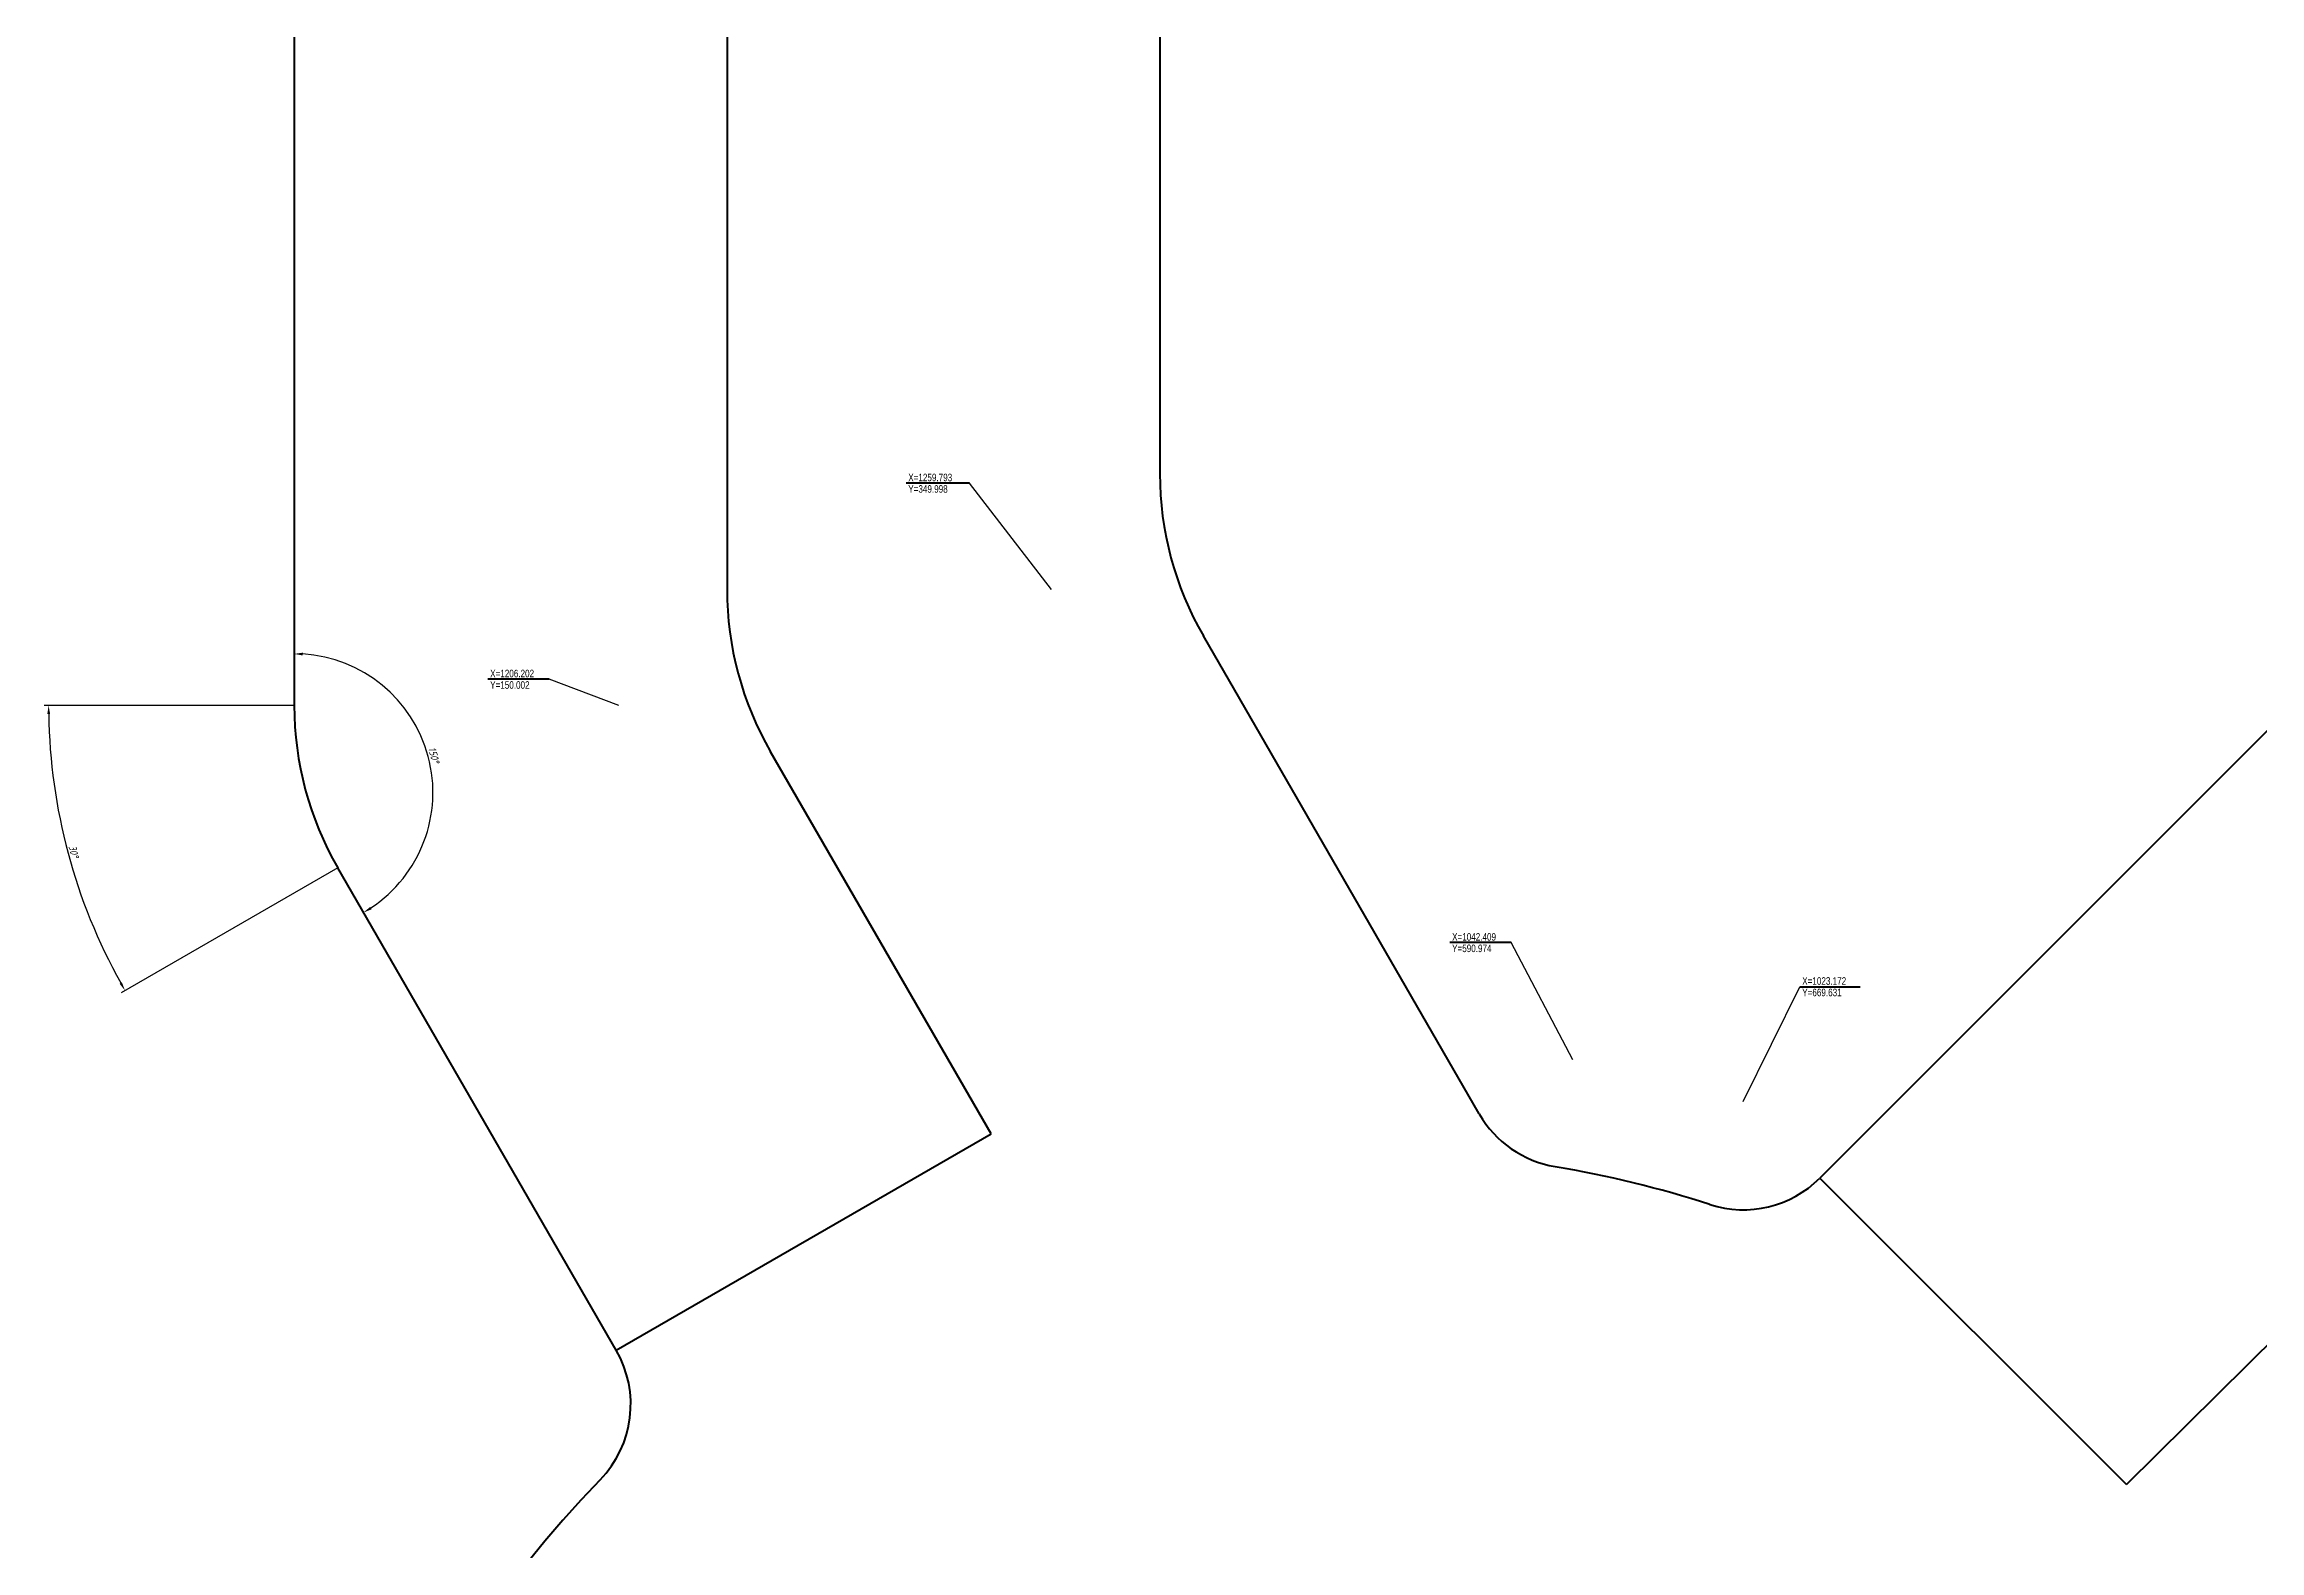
# Model space of a CAD drawing. Header units: millimetres. Extents: x -2780 to 588, y -1586 to 1705.
# Drawn here: x -2780 to -1756, y -721 to -24 of the extents above; entities that cross this region are included whole.
import ezdxf
from ezdxf.enums import TextEntityAlignment as Align

# ---------------------------------------------------------------- set-up
doc = ezdxf.new("R2010")
doc.units = ezdxf.units.MM
doc.header["$LTSCALE"] = 3
doc.linetypes.add('DASHED', pattern=[19.05, 12.7, -6.35])
doc.layers.add('Coord_bz', color=3, linetype='Continuous')
doc.layers.add('粗实线', color=7, linetype='Continuous', lineweight=50)
doc.layers.add('虚线', color=2, linetype='DASHED', lineweight=25)
doc.styles.add('Dim_ZB', font='txt', dxfattribs={"width": 0.8})
doc.styles.add('国标汉字3.5', font='gbeitc.shx', dxfattribs={"height": 3.5, "bigfont": 'gbcbig.shx'})
doc.dimstyles.new('国标尺寸', dxfattribs={"dimtxt": 3.5, "dimasz": 4, "dimexe": 2, "dimexo": 0, "dimgap": 1, "dimtad": 1, "dimtoh": 1, "dimdec": 0, "dimdsep": 46, "dimtxsty": '国标汉字3.5', "dimcen": 3.5, "dimaunit": 1, "dimadec": 0, "dimazin": 1, "dimtfac": 1, "dimtdec": 0, "dimtmove": 0, "dimatfit": 3, "dimfxl": 1, "dimarcsym": 2})

# ---------------------------------------------------------------- blocks, each defined once
blk = doc.blocks.new('*D4')
at = {"layer": 'Defpoints', "color": 0, "linetype": 'ByBlock', "lineweight": 211, "transparency": 16777216}
for p in [(-2664.5, -329.9), (-2514.5, -329.9), (-2514.5, -329.9), (-2774, -375.7), (-2644.4, -404.9)]:
    blk.add_point(p, dxfattribs=at)
at = {"layer": '虚线', "color": 0, "linetype": 'ByBlock', "lineweight": -2, "transparency": 16777216}
for p, q in [((-2664.5, -329.9), (-2780, -329.9)), ((-2644.4, -404.9), (-2744.4, -462.7))]:
    blk.add_line(p, q, dxfattribs=at)
blk.add_arc((-2514.5, -329.9), 263.5, 180.8699, 209.1301, dxfattribs=at)
at = {"layer": '虚线', "color": 0, "linetype": 'ByBlock', "lineweight": 211, "transparency": 16777216}
for points in [[(-2778.6, -333.9), (-2777.3, -333.9), (-2778, -329.9)], [(-2744.1, -457.9), (-2745.2, -458.5), (-2742.7, -461.7)]]:
    blk.add_solid(points, dxfattribs=at)
at = {"layer": '虚线', "color": 0, "linetype": 'ByBlock', "lineweight": 211, "transparency": 16777216, "insert": (-2766.4, -397.4), "char_height": 3.5, "attachment_point": 5, "rotation": 285, "style": '国标汉字3.5'}
blk.add_mtext('30°', dxfattribs=at)
blk = doc.blocks.new('*U22')
at = {"color": 255, "linetype": 'ByBlock', "lineweight": 211}
blk.add_line((0, 0), (-29.4, 0), dxfattribs=at)
at = {"color": 255, "linetype": 'ByBlock', "lineweight": 211, "style": 'Dim_ZB', "width": 0.8}
blk.add_text(' X=1259.793 ', height=3.5, dxfattribs=at).set_placement((-29.4, 0.9))
blk.add_text(' Y=349.998 ', height=3.5, dxfattribs=at).set_placement((-29.4, -0.9), align=Align.TOP_LEFT)
blk = doc.blocks.new('*U23')
at = {"color": 255, "linetype": 'ByBlock', "lineweight": 211}
blk.add_line((0, 0), (-28.3, 0), dxfattribs=at)
at = {"color": 255, "linetype": 'ByBlock', "lineweight": 211, "style": 'Dim_ZB', "width": 0.8}
blk.add_text(' X=1206.202 ', height=3.5, dxfattribs=at).set_placement((-28.3, 0.9))
blk.add_text(' Y=150.002 ', height=3.5, dxfattribs=at).set_placement((-28.3, -0.9), align=Align.TOP_LEFT)
blk = doc.blocks.new('*U45')
at = {"color": 255, "linetype": 'ByBlock', "lineweight": 211}
blk.add_line((0, 0), (27.8, 0), dxfattribs=at)
at = {"color": 255, "linetype": 'ByBlock', "lineweight": 211, "style": 'Dim_ZB', "width": 0.8}
blk.add_text(' X=1023.172 ', height=3.5, dxfattribs=at).set_placement((0, 0.9))
blk.add_text(' Y=669.631 ', height=3.5, dxfattribs=at).set_placement((0, -0.9), align=Align.TOP_LEFT)
blk = doc.blocks.new('*U47')
at = {"color": 255, "linetype": 'ByBlock', "lineweight": 211}
blk.add_line((0, 0), (-28.3, 0), dxfattribs=at)
at = {"color": 255, "linetype": 'ByBlock', "lineweight": 211, "style": 'Dim_ZB', "width": 0.8}
blk.add_text(' X=1042.409 ', height=3.5, dxfattribs=at).set_placement((-28.3, 0.9))
blk.add_text(' Y=590.974 ', height=3.5, dxfattribs=at).set_placement((-28.3, -0.9), align=Align.TOP_LEFT)
blk = doc.blocks.new('*D86')
at = {"layer": 'Defpoints', "color": 0, "linetype": 'ByBlock', "lineweight": 211, "transparency": 16777216}
for p in [(-2664.5, 1013.8), (-2664.5, -329.9), (-2601.4, -381.3), (-2644.4, -404.9), (-2515.7, -627.9)]:
    blk.add_point(p, dxfattribs=at)
at = {"layer": '虚线', "color": 0, "linetype": 'ByBlock', "lineweight": -2, "transparency": 16777216}
blk.add_arc((-2664.5, -370.1), 64.1, 303.5771, 86.4229, dxfattribs=at)
at = {"layer": '虚线', "color": 0, "linetype": 'ByBlock', "lineweight": 211, "transparency": 16777216}
for points in [[(-2660.6, -306.8), (-2660.5, -305.5), (-2664.5, -306.1)], [(-2628.7, -424.1), (-2629.4, -423), (-2632.5, -425.6)]]:
    blk.add_solid(points, dxfattribs=at)
at = {"layer": '虚线', "color": 0, "linetype": 'ByBlock', "lineweight": 211, "transparency": 16777216, "insert": (-2600, -352.8), "char_height": 3.5, "attachment_point": 5, "rotation": 285, "style": '国标汉字3.5'}
blk.add_mtext('150°', dxfattribs=at)

msp = doc.modelspace()

# ---------------------------------------------------------------- linework, layer by layer
at = {"layer": '粗实线', "color": 255, "lineweight": 211}
for p, q in [((-2664.5, 1013.8), (-2664.5, -329.9)), ((-2464.5, 113.8), (-2464.5, -276.3)), ((-2264.5, 113.8), (-2264.5, -222.8)), ((-1435.6, -24.4), (-1959.5, -548.3)), ((-1291.1, -167.9), (-1817.8, -690)), ((-2116.9, -518.7), (-2244.4, -297.8)), ((-2342.5, -527.9), (-2444.4, -351.3)), ((-2515.7, -627.9), (-2644.4, -404.9))]:
    msp.add_line(p, q, dxfattribs=at)
for centre, radius, start, end in [((-2114.5, -222.8), 150, 180, 210), ((-2314.5, -276.3), 150, 180, 210), ((-2514.5, -329.9), 150, 180, 210), ((-2073.6, -493.7), 50, 210, 260.4788), ((-2164.5, -1036.2), 500, 72.0357, 80.4788), ((-1994.9, -513), 50, 252.0357, 315), ((-2559, -652.9), 50, 315.8266, 30), ((-2164.5, -1036.2), 500, 135.8266, 314.1734)]:
    msp.add_arc(centre, radius, start, end, dxfattribs=at)
at = {"layer": '虚线', "color": 255, "linetype": 'ByBlock', "lineweight": 211}
for p, q in [((-2515.7, -627.9), (-2342.5, -527.9)), ((-1959.5, -548.3), (-1817.8, -690))]:
    msp.add_line(p, q, dxfattribs=at)

# ---------------------------------------------------------------- block references
at = {"layer": 'Coord_bz', "color": 255, "linetype": 'ByBlock', "lineweight": 211}
for name, p in [('*U22', (-2352.4, -227.2)), ('*U23', (-2546.7, -317.8)), ('*U47', (-2102.2, -439.5)), ('*U45', (-1968.7, -459.9))]:
    msp.add_blockref(name, p, dxfattribs=at)

# ---------------------------------------------------------------- dimensions: what is measured, and where the dimension line sits
at = {"layer": '虚线', "color": 255, "linetype": 'ByBlock', "lineweight": 211}
for base, line1, line2, picture, middle in [((-2601.4, -381.3), ((-2664.5, 1013.8), (-2664.5, -329.9)), ((-2515.7, -627.9), (-2644.4, -404.9)), '*D86', (-2600, -352.8)), ((-2774, -375.7), ((-2514.5, -329.9), (-2644.4, -404.9)), ((-2664.5, -329.9), (-2514.5, -329.9)), '*D4', (-2766.4, -397.4))]:
    dim = msp.add_angular_dim_2l(base=base, line1=line1, line2=line2, dimstyle='国标尺寸', dxfattribs=at)
    dim.commit()
    dim.dimension.update_dxf_attribs({"geometry": picture, "text_midpoint": middle})

# ---------------------------------------------------------------- leaders
at = {"layer": 'Coord_bz', "color": 255, "linetype": 'ByBlock', "lineweight": 211}
for points in [[(-2314.5, -276.3), (-2352.4, -227.2)], [(-2514.5, -329.9), (-2546.7, -317.8)], [(-2073.6, -493.7), (-2102.2, -439.5)], [(-1994.9, -513), (-1968.7, -459.9)]]:
    msp.add_leader(points, dimstyle='国标尺寸', override={"dimzin": 0, "dimldrblk": 'None'}, dxfattribs=at)

doc.saveas('drawing.dxf')
